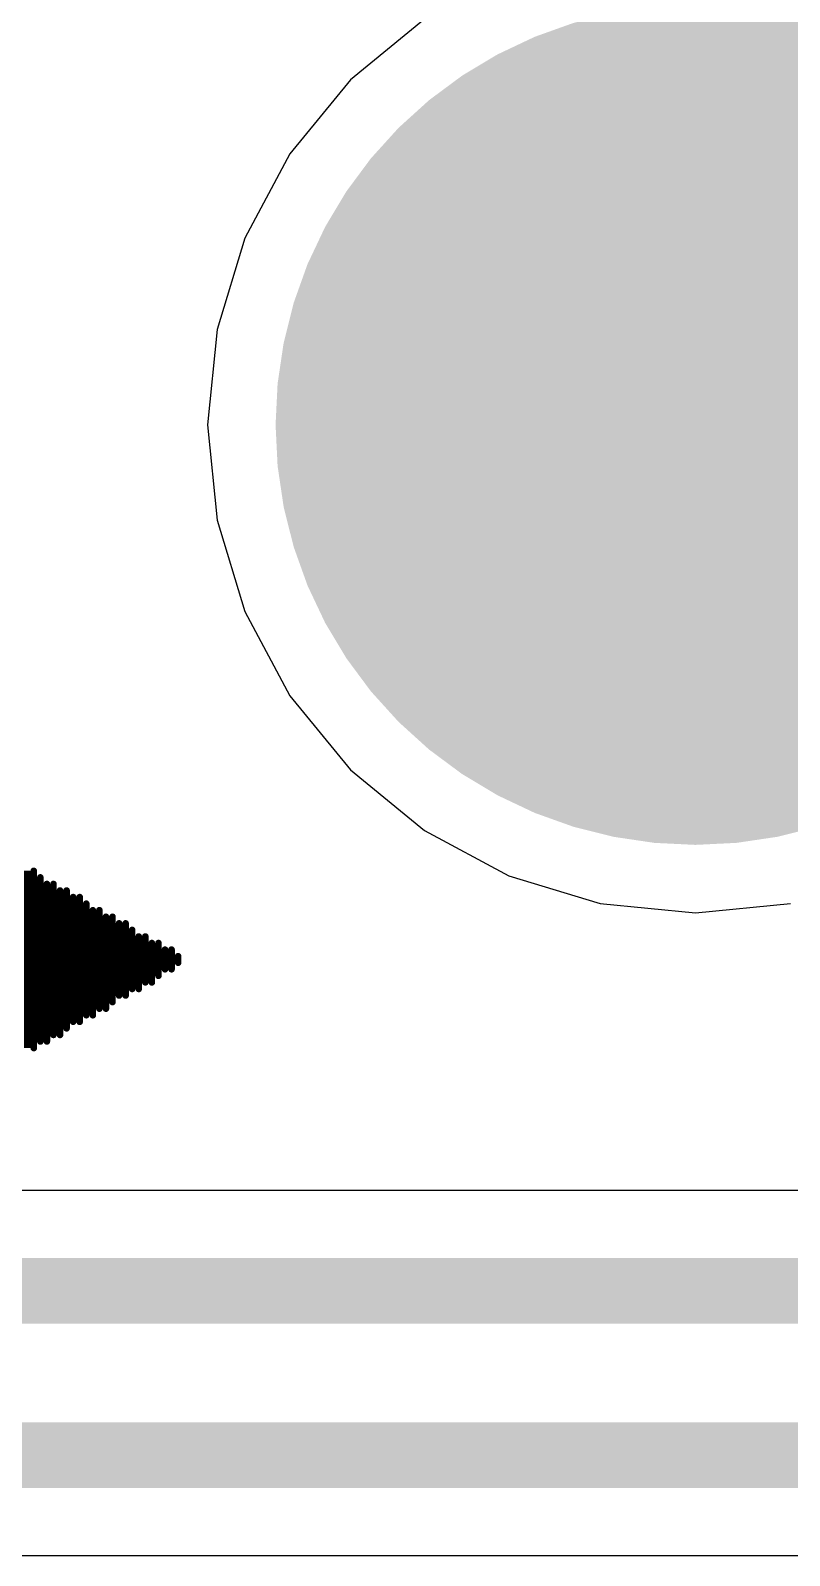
# Model space of a CAD drawing. Header units: millimetres. Extents: x 1.01 to 3.59, y 0.05 to 3.22.
# Drawn here: x 2.1955 to 2.3112, y 2.7647 to 2.997 of the extents above; entities that cross this region are included whole.
import ezdxf

# ---------------------------------------------------------------- set-up
doc = ezdxf.new("R2010")
doc.units = ezdxf.units.MM
doc.header["$MEASUREMENT"] = 0
for name, color, linetype in [('BottomLayer', 5, 'Continuous'), ('BottomSolder', 6, 'Continuous'), ('PadHoleLayer', 156, 'Continuous'), ('TopLayer', 1, 'Continuous'), ('TopOverlay', 2, 'Continuous'), ('TopSolder', 216, 'Continuous')]:
    doc.layers.add(name, color=color, linetype=linetype)

# ---------------------------------------------------------------- blocks, each defined once
blk = doc.blocks.new('CAN____LOGO_____B_112')
at = {"layer": 'TopOverlay', "const_width": 0.001}
for points in [[(-0.103, -0.074), (-0.076, -0.074)], [(-0.103, -0.075), (-0.076, -0.075)], [(-0.102, -0.076), (-0.077, -0.076)], [(-0.102, -0.077), (-0.078, -0.077)], [(-0.101, -0.078), (-0.078, -0.078)], [(-0.101, -0.079), (-0.079, -0.079)], [(-0.1, -0.08), (-0.079, -0.08)], [(-0.099, -0.081), (-0.08, -0.081)], [(-0.099, -0.082), (-0.08, -0.082)], [(-0.098, -0.083), (-0.081, -0.083)], [(-0.098, -0.084), (-0.082, -0.084)], [(-0.097, -0.085), (-0.082, -0.085)], [(-0.097, -0.086), (-0.083, -0.086)], [(-0.096, -0.087), (-0.083, -0.087)], [(-0.095, -0.088), (-0.084, -0.088)], [(-0.095, -0.089), (-0.084, -0.089)], [(-0.094, -0.09), (-0.085, -0.09)], [(-0.094, -0.091), (-0.086, -0.091)], [(-0.093, -0.092), (-0.086, -0.092)], [(-0.093, -0.093), (-0.087, -0.093)], [(-0.092, -0.094), (-0.087, -0.094)], [(-0.091, -0.095), (-0.088, -0.095)], [(-0.091, -0.096), (-0.088, -0.096)], [(-0.09, -0.097), (-0.089, -0.097)]]:
    blk.add_lwpolyline(points, dxfattribs=at)
at = {"layer": 'TopOverlay', "const_width": 0.0005}
for points in [[(-0.10325, -0.075, 1), (-0.10275, -0.075, 1)], [(-0.10225, -0.076, 1), (-0.10175, -0.076, 1)], [(-0.10225, -0.077, 1), (-0.10175, -0.077, 1)], [(-0.07825, -0.077, 1), (-0.07775, -0.077, 1)], [(-0.07725, -0.076, 1), (-0.07675, -0.076, 1)], [(-0.07625, -0.075, 1), (-0.07575, -0.075, 1)], [(-0.10125, -0.078, 1), (-0.10075, -0.078, 1)], [(-0.10125, -0.079, 1), (-0.10075, -0.079, 1)], [(-0.07925, -0.079, 1), (-0.07875, -0.079, 1)], [(-0.07825, -0.078, 1), (-0.07775, -0.078, 1)], [(-0.10025, -0.08, 1), (-0.09975, -0.08, 1)], [(-0.09925, -0.081, 1), (-0.09875, -0.081, 1)], [(-0.08025, -0.081, 1), (-0.07975, -0.081, 1)], [(-0.07925, -0.08, 1), (-0.07875, -0.08, 1)], [(-0.09925, -0.082, 1), (-0.09875, -0.082, 1)], [(-0.09825, -0.083, 1), (-0.09775, -0.083, 1)], [(-0.09825, -0.084, 1), (-0.09775, -0.084, 1)], [(-0.08225, -0.084, 1), (-0.08175, -0.084, 1)], [(-0.08125, -0.083, 1), (-0.08075, -0.083, 1)], [(-0.08025, -0.082, 1), (-0.07975, -0.082, 1)], [(-0.09725, -0.085, 1), (-0.09675, -0.085, 1)], [(-0.09725, -0.086, 1), (-0.09675, -0.086, 1)], [(-0.08325, -0.086, 1), (-0.08275, -0.086, 1)], [(-0.08225, -0.085, 1), (-0.08175, -0.085, 1)], [(-0.09625, -0.087, 1), (-0.09575, -0.087, 1)], [(-0.09525, -0.088, 1), (-0.09475, -0.088, 1)], [(-0.08425, -0.088, 1), (-0.08375, -0.088, 1)], [(-0.08325, -0.087, 1), (-0.08275, -0.087, 1)], [(-0.09525, -0.089, 1), (-0.09475, -0.089, 1)], [(-0.09425, -0.09, 1), (-0.09375, -0.09, 1)], [(-0.09425, -0.091, 1), (-0.09375, -0.091, 1)], [(-0.08625, -0.091, 1), (-0.08575, -0.091, 1)], [(-0.08525, -0.09, 1), (-0.08475, -0.09, 1)], [(-0.08425, -0.089, 1), (-0.08375, -0.089, 1)], [(-0.09325, -0.092, 1), (-0.09275, -0.092, 1)], [(-0.09325, -0.093, 1), (-0.09275, -0.093, 1)], [(-0.08725, -0.093, 1), (-0.08675, -0.093, 1)], [(-0.08625, -0.092, 1), (-0.08575, -0.092, 1)], [(-0.09225, -0.094, 1), (-0.09175, -0.094, 1)], [(-0.09125, -0.095, 1), (-0.09075, -0.095, 1)], [(-0.08825, -0.095, 1), (-0.08775, -0.095, 1)], [(-0.08725, -0.094, 1), (-0.08675, -0.094, 1)], [(-0.09125, -0.096, 1), (-0.09075, -0.096, 1)], [(-0.09025, -0.097, 1), (-0.08975, -0.097, 1)], [(-0.08925, -0.097, 1), (-0.08875, -0.097, 1)], [(-0.08825, -0.096, 1), (-0.08775, -0.096, 1)]]:
    blk.add_lwpolyline(points, format="xyb", close=True, dxfattribs=at)
blk = doc.blocks.new('RJ11_6N_B_120')
at = {"layer": 'BottomSolder', "const_width": 0.004}
blk.add_lwpolyline([(-0.06893, 0.22283, 1), (-0.06493, 0.22283, 1)], format="xyb", close=True, dxfattribs=at)
at = {"layer": 'PadHoleLayer', "const_width": 0.06398}
blk.add_lwpolyline([(-0.09892, 0.22283, 1), (-0.03494, 0.22283, 1)], format="xyb", close=True, dxfattribs=at)
at = {"layer": 'TopSolder', "const_width": 0.004}
blk.add_lwpolyline([(-0.06893, 0.22283, 1), (-0.06493, 0.22283, 1)], format="xyb", close=True, dxfattribs=at)

msp = doc.modelspace()

# ---------------------------------------------------------------- linework, layer by layer
at = {"layer": 'BottomLayer'}
for p, q in [((2.25554, 2.99874), (2.24427, 2.98949)), ((2.24427, 2.98949), (2.23503, 2.97823)), ((2.23503, 2.97823), (2.22816, 2.96538)), ((2.22816, 2.96538), (2.22393, 2.95143)), ((2.22393, 2.95143), (2.2225, 2.93693)), ((2.2225, 2.93693), (2.22393, 2.92243)), ((2.22393, 2.92243), (2.22816, 2.90848)), ((2.22816, 2.90848), (2.23503, 2.89563)), ((2.23503, 2.89563), (2.24427, 2.88437)), ((2.24427, 2.88437), (2.25554, 2.87512)), ((2.25554, 2.87512), (2.26839, 2.86825)), ((2.26839, 2.86825), (2.28233, 2.86402)), ((2.28233, 2.86402), (2.29683, 2.86259)), ((2.29683, 2.86259), (2.31134, 2.86402))]:
    msp.add_line(p, q, dxfattribs=at)
at = {"layer": 'TopLayer'}
for p, q in [((2.25554, 2.99874), (2.24427, 2.98949)), ((2.24427, 2.98949), (2.23503, 2.97823)), ((2.23503, 2.97823), (2.22816, 2.96538)), ((2.22816, 2.96538), (2.22393, 2.95143)), ((2.22393, 2.95143), (2.2225, 2.93693)), ((2.2225, 2.93693), (2.22393, 2.92243)), ((2.22393, 2.92243), (2.22816, 2.90848)), ((2.22816, 2.90848), (2.23503, 2.89563)), ((2.23503, 2.89563), (2.24427, 2.88437)), ((2.24427, 2.88437), (2.25554, 2.87512)), ((2.25554, 2.87512), (2.26839, 2.86825)), ((2.26839, 2.86825), (2.28233, 2.86402)), ((2.28233, 2.86402), (2.29683, 2.86259)), ((2.29683, 2.86259), (2.31134, 2.86402)), ((2.35767, 2.82029), (2.079, 2.82029)), ((2.16533, 2.76471), (2.373, 2.76471))]:
    msp.add_line(p, q, dxfattribs=at)
at = {"layer": 'TopLayer', "const_width": 0.01}
for points in [[(2.079, 2.805), (2.364, 2.805)], [(2.159, 2.78), (2.373, 2.78)]]:
    msp.add_lwpolyline(points, dxfattribs=at)

# ---------------------------------------------------------------- block references
for name, p, rotation in [('RJ11_6N_B_120', (2.074, 2.87), 270), ('CAN____LOGO_____B_112', (2.121, 2.945), 90)]:
    msp.add_blockref(name, p, dxfattribs=dict(rotation=rotation))

doc.saveas('drawing.dxf')
